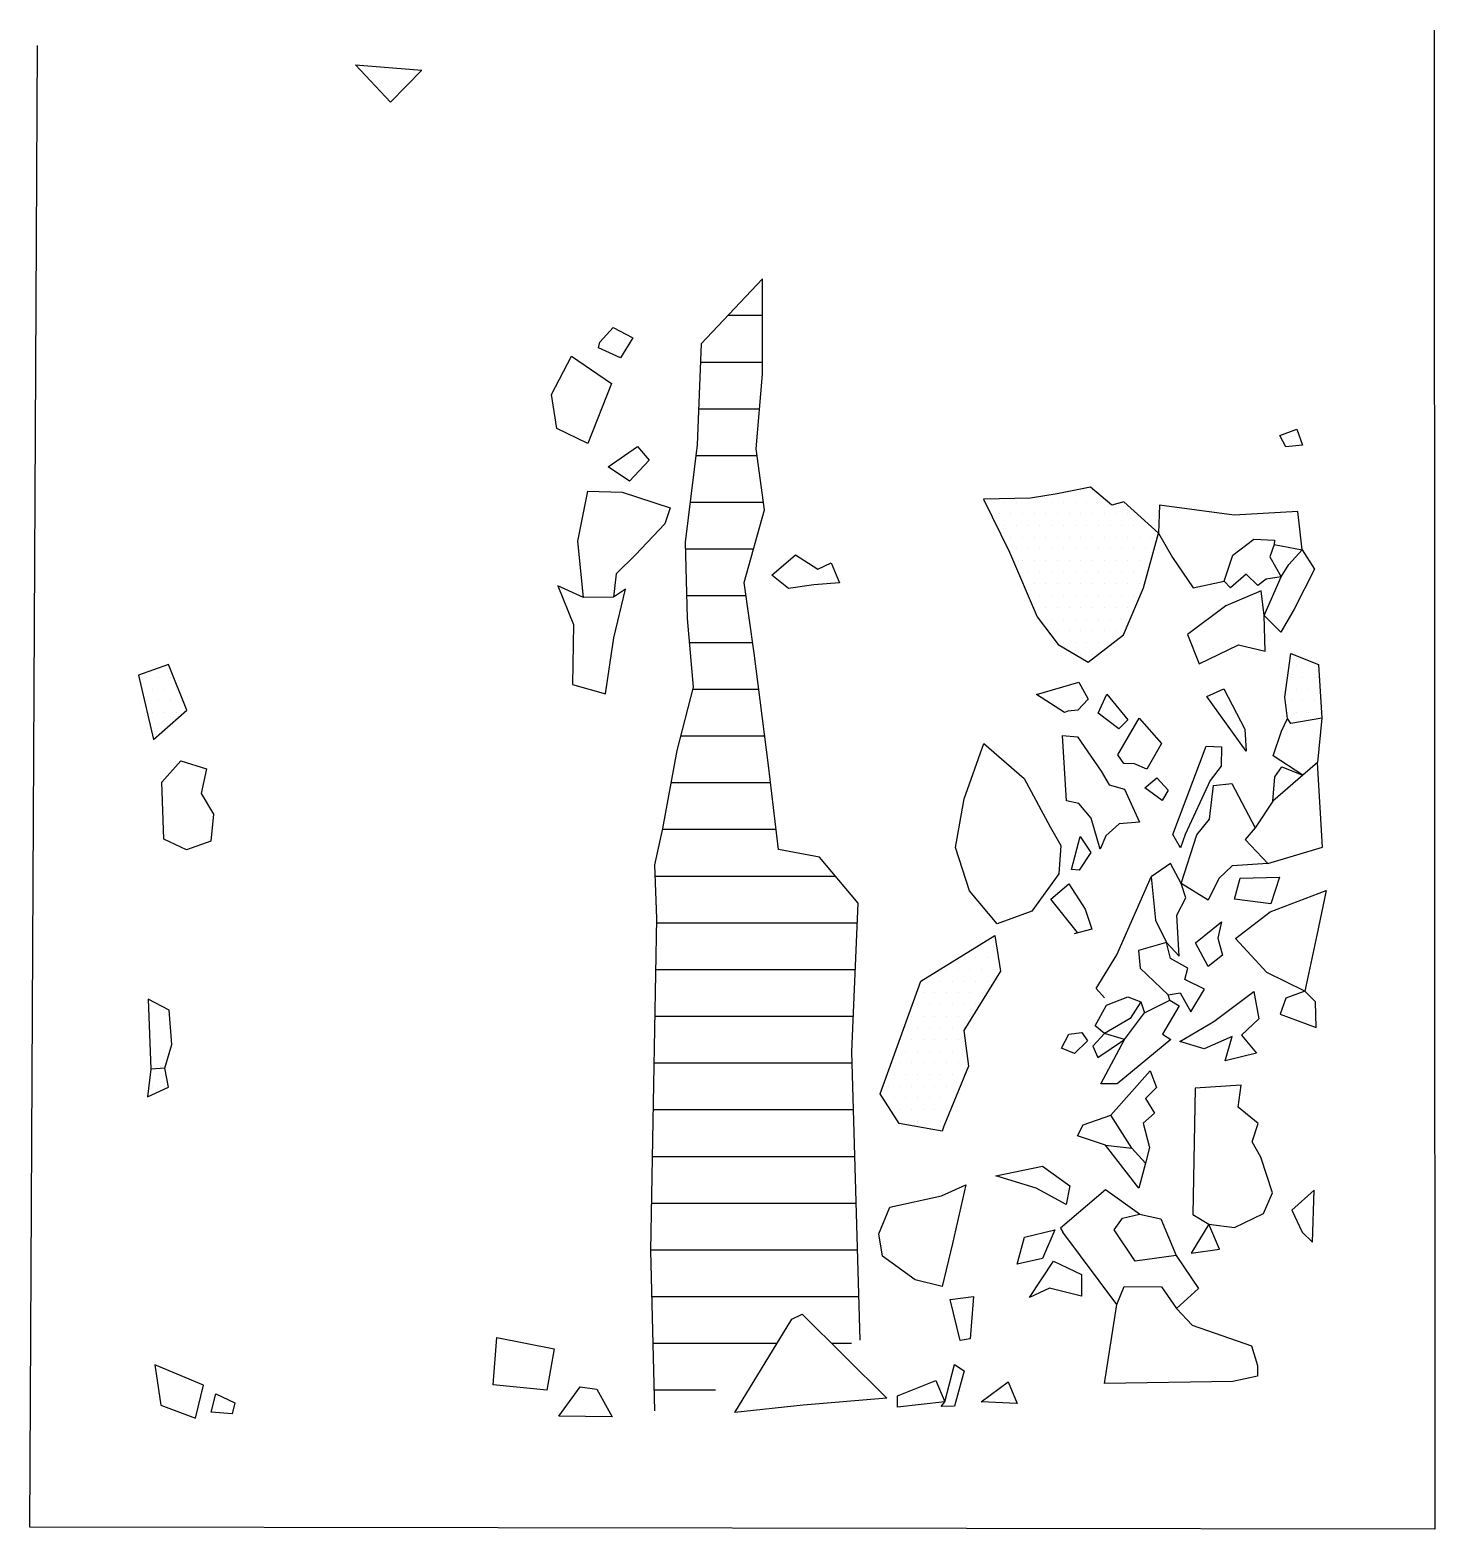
# Model space of a CAD drawing. Header units: metres. Extents: x 1.99 to 3.5, y -23 to -21.39.
import ezdxf

# ---------------------------------------------------------------- set-up
doc = ezdxf.new("R2010")
doc.units = ezdxf.units.M
doc.header["$LTSCALE"] = 25
doc.header["$MEASUREMENT"] = 0
doc.linetypes.add('STRICHPUNKTX2', pattern=[2, 1, -0.5, 0, -0.5])
doc.layers.get('0').update_dxf_attribs({"linetype": 'CONTINUOUS'})
for name, color, linetype in [('BEFUND', 1, 'CONTINUOUS'), ('BEFUNDSCHRAFF', 1, 'CONTINUOUS'), ('GRABUNGSGRENZE', 3, 'STRICHPUNKTX2'), ('STEINE', 4, 'CONTINUOUS'), ('STEINESCHRAFF', 4, 'CONTINUOUS')]:
    doc.layers.add(name, color=color, linetype=linetype)

# ---------------------------------------------------------------- blocks, each defined once
blk = doc.blocks.new('*X1')
at = {"color": 0}
for p, q in [((335, -2182.5), (335, -2182.5)), ((334.375, -2183.75), (334.375, -2183.75)), ((311.875, -2188.75), (311.875, -2188.75)), ((313.125, -2188.75), (313.125, -2188.75)), ((302.5, -2190), (302.5, -2190)), ((303.75, -2190), (303.75, -2190)), ((305, -2190), (305, -2190)), ((306.25, -2190), (306.25, -2190)), ((307.5, -2190), (307.5, -2190)), ((308.75, -2190), (308.75, -2190)), ((310, -2190), (310, -2190)), ((311.25, -2190), (311.25, -2190)), ((312.5, -2190), (312.5, -2190)), ((313.75, -2190), (313.75, -2190)), ((303.125, -2191.25), (303.125, -2191.25)), ((303.75, -2192.5), (303.75, -2192.5)), ((304.375, -2191.25), (304.375, -2191.25)), ((305, -2192.5), (305, -2192.5)), ((305.625, -2191.25), (305.625, -2191.25)), ((306.25, -2192.5), (306.25, -2192.5)), ((306.875, -2191.25), (306.875, -2191.25)), ((307.5, -2192.5), (307.5, -2192.5)), ((308.125, -2191.25), (308.125, -2191.25)), ((308.75, -2192.5), (308.75, -2192.5)), ((309.375, -2191.25), (309.375, -2191.25)), ((310, -2192.5), (310, -2192.5)), ((310.625, -2191.25), (310.625, -2191.25)), ((311.25, -2192.5), (311.25, -2192.5)), ((311.875, -2191.25), (311.875, -2191.25)), ((312.5, -2192.5), (312.5, -2192.5)), ((313.125, -2191.25), (313.125, -2191.25)), ((313.75, -2192.5), (313.75, -2192.5)), ((314.375, -2191.25), (314.375, -2191.25)), ((315, -2192.5), (315, -2192.5)), ((315.625, -2191.25), (315.625, -2191.25)), ((316.25, -2192.5), (316.25, -2192.5)), ((316.875, -2191.25), (316.875, -2191.25)), ((317.5, -2192.5), (317.5, -2192.5)), ((318.75, -2192.5), (318.75, -2192.5)), ((304.375, -2193.75), (304.375, -2193.75)), ((305.625, -2193.75), (305.625, -2193.75)), ((306.875, -2193.75), (306.875, -2193.75)), ((308.125, -2193.75), (308.125, -2193.75)), ((309.375, -2193.75), (309.375, -2193.75)), ((310.625, -2193.75), (310.625, -2193.75)), ((311.875, -2193.75), (311.875, -2193.75)), ((313.125, -2193.75), (313.125, -2193.75)), ((314.375, -2193.75), (314.375, -2193.75)), ((315.625, -2193.75), (315.625, -2193.75)), ((316.875, -2193.75), (316.875, -2193.75)), ((318.125, -2193.75), (318.125, -2193.75)), ((319.375, -2193.75), (319.375, -2193.75)), ((305, -2195), (305, -2195)), ((306.25, -2195), (306.25, -2195)), ((307.5, -2195), (307.5, -2195)), ((308.75, -2195), (308.75, -2195)), ((310, -2195), (310, -2195)), ((311.25, -2195), (311.25, -2195)), ((312.5, -2195), (312.5, -2195)), ((313.75, -2195), (313.75, -2195)), ((315, -2195), (315, -2195)), ((316.25, -2195), (316.25, -2195)), ((317.5, -2195), (317.5, -2195)), ((318.75, -2195), (318.75, -2195)), ((305.625, -2196.25), (305.625, -2196.25)), ((306.25, -2197.5), (306.25, -2197.5)), ((306.875, -2196.25), (306.875, -2196.25)), ((307.5, -2197.5), (307.5, -2197.5)), ((308.125, -2196.25), (308.125, -2196.25)), ((308.75, -2197.5), (308.75, -2197.5)), ((309.375, -2196.25), (309.375, -2196.25)), ((310, -2197.5), (310, -2197.5)), ((310.625, -2196.25), (310.625, -2196.25)), ((311.25, -2197.5), (311.25, -2197.5)), ((311.875, -2196.25), (311.875, -2196.25)), ((312.5, -2197.5), (312.5, -2197.5)), ((313.125, -2196.25), (313.125, -2196.25)), ((313.75, -2197.5), (313.75, -2197.5)), ((314.375, -2196.25), (314.375, -2196.25)), ((315, -2197.5), (315, -2197.5)), ((315.625, -2196.25), (315.625, -2196.25)), ((316.25, -2197.5), (316.25, -2197.5)), ((316.875, -2196.25), (316.875, -2196.25)), ((317.5, -2197.5), (317.5, -2197.5)), ((318.125, -2196.25), (318.125, -2196.25)), ((318.75, -2197.5), (318.75, -2197.5)), ((319.375, -2196.25), (319.375, -2196.25)), ((306.875, -2198.75), (306.875, -2198.75)), ((308.125, -2198.75), (308.125, -2198.75)), ((309.375, -2198.75), (309.375, -2198.75)), ((310.625, -2198.75), (310.625, -2198.75)), ((311.875, -2198.75), (311.875, -2198.75)), ((313.125, -2198.75), (313.125, -2198.75)), ((314.375, -2198.75), (314.375, -2198.75)), ((315.625, -2198.75), (315.625, -2198.75)), ((316.875, -2198.75), (316.875, -2198.75)), ((318.125, -2198.75), (318.125, -2198.75)), ((306.25, -2200), (306.25, -2200)), ((307.5, -2200), (307.5, -2200)), ((308.75, -2200), (308.75, -2200)), ((310, -2200), (310, -2200)), ((311.25, -2200), (311.25, -2200)), ((312.5, -2200), (312.5, -2200)), ((313.75, -2200), (313.75, -2200)), ((315, -2200), (315, -2200)), ((316.25, -2200), (316.25, -2200)), ((317.5, -2200), (317.5, -2200)), ((306.875, -2201.25), (306.875, -2201.25)), ((308.125, -2201.25), (308.125, -2201.25)), ((309.375, -2201.25), (309.375, -2201.25)), ((310.625, -2201.25), (310.625, -2201.25)), ((311.875, -2201.25), (311.875, -2201.25)), ((313.125, -2201.25), (313.125, -2201.25)), ((314.375, -2201.25), (314.375, -2201.25)), ((315.625, -2201.25), (315.625, -2201.25)), ((316.875, -2201.25), (316.875, -2201.25)), ((307.5, -2202.5), (307.5, -2202.5)), ((308.75, -2202.5), (308.75, -2202.5)), ((309.375, -2203.75), (309.375, -2203.75)), ((310, -2202.5), (310, -2202.5)), ((310.625, -2203.75), (310.625, -2203.75)), ((311.25, -2202.5), (311.25, -2202.5)), ((311.875, -2203.75), (311.875, -2203.75)), ((312.5, -2202.5), (312.5, -2202.5)), ((313.125, -2203.75), (313.125, -2203.75)), ((313.75, -2202.5), (313.75, -2202.5)), ((314.375, -2203.75), (314.375, -2203.75)), ((315, -2202.5), (315, -2202.5)), ((315.625, -2203.75), (315.625, -2203.75)), ((316.25, -2202.5), (316.25, -2202.5)), ((310, -2205), (310, -2205)), ((311.25, -2205), (311.25, -2205)), ((312.5, -2205), (312.5, -2205)), ((313.75, -2205), (313.75, -2205)), ((315, -2205), (315, -2205)), ((311.875, -2206.25), (311.875, -2206.25)), ((313.125, -2206.25), (313.125, -2206.25)), ((334.375, -2206.25), (334.375, -2206.25)), ((211.875, -2208.75), (211.875, -2208.75)), ((213.125, -2208.75), (213.125, -2208.75)), ((214.375, -2208.75), (214.375, -2208.75)), ((334.375, -2208.75), (334.375, -2208.75)), ((335, -2207.5), (335, -2207.5)), ((335.625, -2208.75), (335.625, -2208.75)), ((336.25, -2207.5), (336.25, -2207.5)), ((336.875, -2208.75), (336.875, -2208.75)), ((212.5, -2210), (212.5, -2210)), ((213.75, -2210), (213.75, -2210)), ((215, -2210), (215, -2210)), ((335, -2210), (335, -2210)), ((336.25, -2210), (336.25, -2210)), ((211.875, -2211.25), (211.875, -2211.25)), ((213.125, -2211.25), (213.125, -2211.25)), ((214.375, -2211.25), (214.375, -2211.25)), ((215.625, -2211.25), (215.625, -2211.25)), ((334.375, -2211.25), (334.375, -2211.25)), ((335.625, -2211.25), (335.625, -2211.25)), ((336.875, -2211.25), (336.875, -2211.25)), ((212.5, -2212.5), (212.5, -2212.5)), ((213.75, -2212.5), (213.75, -2212.5)), ((215, -2212.5), (215, -2212.5)), ((335, -2212.5), (335, -2212.5)), ((336.25, -2212.5), (336.25, -2212.5)), ((337.5, -2212.5), (337.5, -2212.5)), ((213.125, -2213.75), (213.125, -2213.75)), ((214.375, -2213.75), (214.375, -2213.75)), ((301.25, -2237.5), (301.25, -2237.5)), ((302.5, -2237.5), (302.5, -2237.5)), ((299.375, -2238.75), (299.375, -2238.75)), ((300.625, -2238.75), (300.625, -2238.75)), ((301.875, -2238.75), (301.875, -2238.75)), ((297.5, -2240), (297.5, -2240)), ((298.75, -2240), (298.75, -2240)), ((300, -2240), (300, -2240)), ((301.25, -2240), (301.25, -2240)), ((302.5, -2240), (302.5, -2240)), ((295, -2242.5), (295, -2242.5)), ((295.625, -2241.25), (295.625, -2241.25)), ((296.25, -2242.5), (296.25, -2242.5)), ((296.875, -2241.25), (296.875, -2241.25)), ((297.5, -2242.5), (297.5, -2242.5)), ((298.125, -2241.25), (298.125, -2241.25)), ((298.75, -2242.5), (298.75, -2242.5)), ((299.375, -2241.25), (299.375, -2241.25)), ((300, -2242.5), (300, -2242.5)), ((300.625, -2241.25), (300.625, -2241.25)), ((301.25, -2242.5), (301.25, -2242.5)), ((301.875, -2241.25), (301.875, -2241.25)), ((294.375, -2243.75), (294.375, -2243.75)), ((295.625, -2243.75), (295.625, -2243.75)), ((296.875, -2243.75), (296.875, -2243.75)), ((298.125, -2243.75), (298.125, -2243.75)), ((299.375, -2243.75), (299.375, -2243.75)), ((300.625, -2243.75), (300.625, -2243.75)), ((293.75, -2245), (293.75, -2245)), ((295, -2245), (295, -2245)), ((296.25, -2245), (296.25, -2245)), ((297.5, -2245), (297.5, -2245)), ((298.75, -2245), (298.75, -2245)), ((300, -2245), (300, -2245)), ((293.125, -2246.25), (293.125, -2246.25)), ((294.375, -2246.25), (294.375, -2246.25)), ((295.625, -2246.25), (295.625, -2246.25)), ((296.875, -2246.25), (296.875, -2246.25)), ((298.125, -2246.25), (298.125, -2246.25)), ((299.375, -2246.25), (299.375, -2246.25)), ((292.5, -2247.5), (292.5, -2247.5)), ((293.125, -2248.75), (293.125, -2248.75)), ((293.75, -2247.5), (293.75, -2247.5)), ((294.375, -2248.75), (294.375, -2248.75)), ((295, -2247.5), (295, -2247.5)), ((295.625, -2248.75), (295.625, -2248.75)), ((296.25, -2247.5), (296.25, -2247.5)), ((296.875, -2248.75), (296.875, -2248.75)), ((297.5, -2247.5), (297.5, -2247.5)), ((298.125, -2248.75), (298.125, -2248.75)), ((298.75, -2247.5), (298.75, -2247.5)), ((299.375, -2248.75), (299.375, -2248.75)), ((292.5, -2250), (292.5, -2250)), ((293.75, -2250), (293.75, -2250)), ((295, -2250), (295, -2250)), ((296.25, -2250), (296.25, -2250)), ((297.5, -2250), (297.5, -2250)), ((298.75, -2250), (298.75, -2250)), ((213.125, -2251.25), (213.125, -2251.25)), ((291.875, -2251.25), (291.875, -2251.25)), ((293.125, -2251.25), (293.125, -2251.25)), ((294.375, -2251.25), (294.375, -2251.25)), ((295.625, -2251.25), (295.625, -2251.25)), ((296.875, -2251.25), (296.875, -2251.25)), ((298.125, -2251.25), (298.125, -2251.25)), ((299.375, -2251.25), (299.375, -2251.25)), ((212.5, -2252.5), (212.5, -2252.5)), ((213.75, -2252.5), (213.75, -2252.5)), ((291.25, -2252.5), (291.25, -2252.5)), ((291.875, -2253.75), (291.875, -2253.75)), ((292.5, -2252.5), (292.5, -2252.5)), ((293.125, -2253.75), (293.125, -2253.75)), ((293.75, -2252.5), (293.75, -2252.5)), ((294.375, -2253.75), (294.375, -2253.75)), ((295, -2252.5), (295, -2252.5)), ((295.625, -2253.75), (295.625, -2253.75)), ((296.25, -2252.5), (296.25, -2252.5)), ((296.875, -2253.75), (296.875, -2253.75)), ((297.5, -2252.5), (297.5, -2252.5)), ((298.125, -2253.75), (298.125, -2253.75)), ((298.75, -2252.5), (298.75, -2252.5)), ((292.5, -2255), (292.5, -2255)), ((293.75, -2255), (293.75, -2255)), ((295, -2255), (295, -2255)), ((296.25, -2255), (296.25, -2255)), ((297.5, -2255), (297.5, -2255)), ((293.125, -2256.25), (293.125, -2256.25)), ((294.375, -2256.25), (294.375, -2256.25)), ((295.625, -2256.25), (295.625, -2256.25)), ((296.875, -2256.25), (296.875, -2256.25)), ((219.375, -2286.25), (219.375, -2286.25)), ((220.625, -2286.25), (220.625, -2286.25))]:
    blk.add_line(p, q, dxfattribs=at)
blk = doc.blocks.new('*X2')
at = {"color": 0}
for p, q in [((274.11, -2170), (277.78, -2170)), ((271.16, -2175), (277.78, -2175)), ((270.96, -2180), (277.48, -2180)), ((270.66, -2185), (277.22, -2185)), ((270.04, -2190), (277.89, -2190)), ((269.52, -2195), (276.82, -2195)), ((269.65, -2200), (276.02, -2200)), ((269.94, -2205), (276.74, -2205)), ((270.32, -2210), (277.4, -2210)), ((269.03, -2215), (278.03, -2215)), ((268, -2220), (278.65, -2220)), ((267.09, -2225), (279.26, -2225)), ((266.27, -2230), (285.58, -2230)), ((266.44, -2235), (287.94, -2235)), ((266.35, -2240), (287.73, -2240)), ((266.25, -2245), (287.53, -2245)), ((266.16, -2250), (287.4, -2250)), ((266.07, -2255), (287.55, -2255)), ((265.98, -2260), (287.69, -2260)), ((265.89, -2265), (287.83, -2265)), ((265.79, -2270), (287.97, -2270)), ((265.92, -2275), (288.11, -2275)), ((266.05, -2280), (279.35, -2280)), ((285.19, -2280), (287.31, -2280)), ((266.17, -2285), (272.75, -2285))]:
    blk.add_line(p, q, dxfattribs=at)

msp = doc.modelspace()

# ---------------------------------------------------------------- linework, layer by layer
at = {"layer": 'BEFUND'}
msp.add_lwpolyline([(2.8824, -22.7968), (2.8737, -22.4883), (2.8802, -22.329), (2.8388, -22.28), (2.7952, -22.2718), (2.7843, -22.1819), (2.7691, -22.0614), (2.7582, -21.9858), (2.78, -21.9082), (2.7713, -21.8428), (2.7778, -21.7631), (2.7778, -21.661), (2.7124, -21.7304), (2.7081, -21.8387), (2.695, -21.9429), (2.6972, -22.0246), (2.7037, -22.0981), (2.6863, -22.1656), (2.671, -22.2493), (2.6623, -22.2881), (2.6645, -22.3453), (2.6579, -22.7008), (2.6623, -22.8724)], dxfattribs=at)
at = {"layer": 'GRABUNGSGRENZE', "flags": 128}
msp.add_lwpolyline([(3.4969, -21.3947), (3.4979, -22.9988), (1.9936, -22.9967), (2.0018, -21.4114)], dxfattribs=at)
at = {"layer": 'STEINE'}
for points in [[(2.4133, -21.4376), (2.3797, -21.4718), (2.342, -21.4321), (2.4133, -21.4376)], [(2.6039, -21.7288), (2.6182, -21.713), (2.6391, -21.7242), (2.6258, -21.7456), (2.6024, -21.7349), (2.6039, -21.7288)], [(2.5576, -21.821), (2.552, -21.7848), (2.5734, -21.7436), (2.6162, -21.7731), (2.5908, -21.8373), (2.5576, -21.821)], [(2.6127, -21.8622), (2.6442, -21.8403), (2.6565, -21.8551), (2.6356, -21.8775), (2.6127, -21.8622)], [(2.5863, -22.0018), (2.5801, -21.9417), (2.5908, -21.8882), (2.6275, -21.8892), (2.6789, -21.906), (2.6733, -21.9233), (2.6418, -21.9564), (2.6214, -21.9768), (2.6184, -22.0017)], [(3.0145, -21.8966), (3.0425, -21.9536), (3.0721, -22.0228), (3.0945, -22.0524), (3.1266, -22.0712), (3.1643, -22.0421), (3.1857, -21.9917), (3.2019, -21.9331), (3.1647, -21.8995), (3.152, -21.9031), (3.1291, -21.8838), (3.0934, -21.8909), (3.0649, -21.8955), (3.0145, -21.8966)], [(3.3257, -21.9453), (3.3557, -21.9509), (3.3511, -21.9101), (3.2829, -21.9137), (3.2029, -21.9031), (3.2019, -21.9331), (3.2167, -21.9591), (3.2391, -21.9917), (3.2722, -21.9845)], [(3.2722, -21.9845), (3.2814, -21.9565), (3.3038, -21.9397), (3.3262, -21.9407), (3.3257, -21.9453), (3.3211, -21.9585), (3.3333, -21.9799), (3.317, -21.9825), (3.3084, -21.9891), (3.2956, -21.9769), (3.2788, -21.9916), (3.2722, -21.9845)], [(2.8058, -21.9925), (2.7879, -21.9782), (2.8134, -21.9563), (2.8373, -21.9716), (2.8516, -21.9649), (2.8602, -21.9863), (2.8327, -21.9884), (2.8058, -21.9925)], [(3.315, -22.0212), (3.3333, -21.9799), (3.3415, -21.9667), (3.3557, -21.9509), (3.369, -21.9717), (3.3471, -22.0145), (3.3329, -22.039), (3.315, -22.0212)], [(2.5863, -22.0018), (2.5588, -21.9896), (2.5756, -22.0308), (2.5746, -22.095), (2.6098, -22.1051), (2.6189, -22.045), (2.6311, -21.9931), (2.6184, -22.0017), (2.5863, -22.0018)], [(3.3161, -22.0594), (3.315, -22.0212), (3.3119, -21.9947), (3.2738, -22.011), (3.233, -22.0416), (3.2453, -22.0731), (3.2875, -22.0527), (3.3161, -22.0594)], [(3.3767, -22.1311), (3.3436, -22.1367), (3.34, -22.1316), (3.337, -22.1087), (3.3436, -22.0619), (3.3731, -22.0736), (3.3767, -22.1311), (3.3722, -22.1785)], [(2.126, -22.1538), (2.1616, -22.1227), (2.1418, -22.0738), (2.1097, -22.0851), (2.126, -22.1538)], [(3.1012, -22.1252), (3.0711, -22.1058), (3.1165, -22.0926), (3.1267, -22.1109), (3.1155, -22.1226), (3.1048, -22.1237), (3.1048, -22.1237), (3.1012, -22.1252)], [(3.2958, -22.1663), (3.2535, -22.1078), (3.2718, -22.0996), (3.2942, -22.1429), (3.2958, -22.1663)], [(3.1374, -22.1257), (3.1465, -22.1053), (3.1689, -22.1328), (3.1593, -22.1425), (3.1374, -22.1257)], [(3.1583, -22.1705), (3.1812, -22.1312), (3.2051, -22.1582), (3.1893, -22.1857), (3.1761, -22.1801), (3.1649, -22.1796), (3.1583, -22.1705)], [(3.3564, -22.1922), (3.3248, -22.1714), (3.3334, -22.1449), (3.34, -22.1316)], [(3.1395, -22.2713), (3.1298, -22.2382), (3.1165, -22.2224), (3.1033, -22.2194), (3.0992, -22.1496), (3.115, -22.1511), (3.1405, -22.1878), (3.1491, -22.2026), (3.1654, -22.2071), (3.1817, -22.2423), (3.1598, -22.2443), (3.1456, -22.257), (3.1395, -22.2713)], [(3.029, -22.3513), (2.9995, -22.3157), (2.9847, -22.2694), (2.9938, -22.2174), (3.0147, -22.1583), (3.058, -22.1955), (3.086, -22.2474), (3.0972, -22.2673), (3.0952, -22.2978), (3.0662, -22.3376), (3.029, -22.3513)], [(3.2174, -22.2555), (3.253, -22.1612), (3.2693, -22.1617), (3.2688, -22.1826), (3.2571, -22.1979), (3.2306, -22.2555), (3.2256, -22.2697), (3.2174, -22.2555)], [(2.1368, -22.2607), (2.1347, -22.1996), (2.1551, -22.1767), (2.1826, -22.1853), (2.177, -22.2118), (2.1902, -22.2337), (2.1872, -22.2627), (2.1612, -22.2719), (2.1368, -22.2607)], [(3.3188, -22.2865), (3.3773, -22.2691), (3.3722, -22.1785), (3.3564, -22.1922), (3.3243, -22.2198), (3.3055, -22.2483)], [(3.3243, -22.2198), (3.3263, -22.1938), (3.334, -22.1831), (3.3564, -22.1922)], [(3.2057, -22.2193), (3.1873, -22.2056), (3.2, -22.1949), (3.2123, -22.2081), (3.2057, -22.2193)], [(3.3188, -22.2865), (3.2806, -22.289), (3.2663, -22.3028), (3.2551, -22.3257), (3.2261, -22.3079), (3.2429, -22.256), (3.2566, -22.2392), (3.2606, -22.203), (3.2805, -22.2009), (3.3055, -22.2483), (3.2948, -22.261), (3.3188, -22.2865)], [(3.1089, -22.2932), (3.1181, -22.2576), (3.1293, -22.2749), (3.1171, -22.2937), (3.1089, -22.2932)], [(3.194, -22.3008), (3.1986, -22.3471), (3.2103, -22.3711), (3.2241, -22.3858), (3.2215, -22.342), (3.2312, -22.3232), (3.2261, -22.3079), (3.2149, -22.2865), (3.194, -22.3008)], [(3.1151, -22.3604), (3.0866, -22.3248), (3.1059, -22.3085), (3.1232, -22.3355), (3.1304, -22.3569), (3.1115, -22.362)], [(3.1442, -22.4302), (3.135, -22.4205), (3.1574, -22.3844), (3.194, -22.3008)], [(3.3315, -22.3012), (3.3223, -22.3298), (3.2831, -22.3247), (3.2892, -22.3023), (3.3315, -22.3012)], [(3.3586, -22.4234), (3.3178, -22.4031), (3.2842, -22.367), (3.3213, -22.3384), (3.3814, -22.3155), (3.3713, -22.3633), (3.3586, -22.4234)], [(3.2552, -22.397), (3.2414, -22.3716), (3.2694, -22.3491), (3.2653, -22.3665), (3.2704, -22.3848), (3.2552, -22.397)], [(2.9701, -22.5729), (2.9243, -22.5648), (2.9039, -22.5332), (2.9476, -22.4125), (3.0265, -22.3636), (3.0326, -22.4017), (2.9935, -22.4654), (2.9986, -22.5036), (2.9721, -22.5678), (2.9701, -22.5729)], [(3.2103, -22.3711), (3.1803, -22.3798), (3.1823, -22.3986), (3.2124, -22.4271), (3.2251, -22.425), (3.2364, -22.4454), (3.2511, -22.421), (3.2302, -22.4108), (3.2333, -22.3986), (3.2149, -22.3884), (3.2103, -22.3711)], [(3.2247, -22.477), (3.2613, -22.4556), (3.3041, -22.4235), (3.3092, -22.453), (3.2909, -22.4703), (3.3067, -22.4897), (3.2731, -22.4978), (3.2807, -22.4719), (3.2506, -22.4851), (3.2247, -22.477)], [(3.3382, -22.4306), (3.3321, -22.4479), (3.3708, -22.4621), (3.3698, -22.4346), (3.3586, -22.4234), (3.3382, -22.4306)], [(2.138, -22.5057), (2.1456, -22.4802), (2.1425, -22.4436), (2.1201, -22.4319), (2.1232, -22.5067)], [(3.1442, -22.4684), (3.134, -22.4602), (3.1462, -22.4383), (3.1691, -22.4292), (3.1829, -22.4347), (3.1717, -22.4526), (3.1442, -22.4684)], [(3.1402, -22.5224), (3.1656, -22.475), (3.187, -22.4465), (3.2139, -22.4327), (3.2241, -22.4388), (3.2063, -22.4694), (3.215, -22.475), (3.1575, -22.5224), (3.1402, -22.5224)], [(3.1829, -22.4347), (3.187, -22.4465)], [(3.2139, -22.4327), (3.2124, -22.4271)], [(3.0979, -22.4842), (3.106, -22.4694), (3.1198, -22.4674), (3.1259, -22.4765), (3.1121, -22.4898), (3.0979, -22.4842)], [(3.1442, -22.4684), (3.1315, -22.4821), (3.1371, -22.4944), (3.1656, -22.475), (3.1656, -22.475), (3.1442, -22.4684)], [(2.1196, -22.5363), (2.142, -22.5261), (2.138, -22.5057), (2.1232, -22.5067), (2.1196, -22.5363)], [(3.1733, -22.5911), (3.1509, -22.556), (3.1931, -22.5086), (3.1997, -22.5264), (3.188, -22.5381), (3.1977, -22.5539), (3.1855, -22.5646), (3.1921, -22.5906), (3.1881, -22.6074)], [(3.241, -22.5269), (3.2385, -22.6623), (3.2559, -22.6725), (3.2834, -22.6761), (3.3144, -22.6613), (3.3241, -22.6389), (3.3113, -22.6007), (3.3021, -22.5844), (3.3087, -22.565), (3.2873, -22.5472), (3.2904, -22.5238), (3.241, -22.5269)], [(3.1453, -22.5881), (3.1152, -22.5779), (3.1213, -22.5662), (3.1509, -22.556)], [(3.181, -22.6339), (3.1453, -22.5881), (3.1733, -22.5911), (3.1881, -22.6074), (3.181, -22.6339)], [(3.1031, -22.6517), (3.071, -22.6339), (3.0277, -22.6207), (3.0776, -22.6105), (3.1071, -22.6314), (3.1031, -22.6517)], [(2.9702, -22.7394), (2.9412, -22.7323), (2.9065, -22.7069), (2.9024, -22.6829), (2.9141, -22.6544), (2.9696, -22.6421), (2.9956, -22.6304), (2.9814, -22.6931), (2.9702, -22.7394)], [(3.1815, -22.6619), (3.1453, -22.6359), (3.097, -22.6767), (3.0995, -22.6813)], [(3.3684, -22.6363), (3.3445, -22.6577), (3.3557, -22.6811), (3.3669, -22.6918), (3.3684, -22.6363)], [(3.2207, -22.7062), (3.1769, -22.7123), (3.1545, -22.6787), (3.1632, -22.666), (3.1815, -22.6619), (3.2044, -22.667), (3.2207, -22.7062)], [(3.0507, -22.7154), (3.0583, -22.6864), (3.0909, -22.6787), (3.0776, -22.7093), (3.0507, -22.7154)], [(3.1571, -22.7586), (3.0995, -22.6813)], [(3.2559, -22.6725), (3.237, -22.7036), (3.2671, -22.6995), (3.2559, -22.6725)], [(3.0639, -22.7511), (3.0894, -22.7123), (3.1194, -22.7266), (3.1194, -22.7495), (3.0853, -22.7409), (3.0639, -22.7511)], [(3.2207, -22.7062), (3.2447, -22.7413), (3.2213, -22.7627)], [(3.1439, -22.8432), (3.1571, -22.7586), (3.1652, -22.7393), (3.205, -22.7398), (3.2213, -22.7627), (3.2381, -22.7805), (3.3013, -22.8029), (3.3079, -22.8237), (3.3079, -22.8354), (3.2814, -22.8411), (3.1439, -22.8432)], [(2.9896, -22.7969), (2.9789, -22.7532), (3.0038, -22.7501), (3.0003, -22.7954), (2.9896, -22.7969)], [(2.7483, -22.874), (2.8093, -22.7741), (2.8205, -22.769), (2.9112, -22.8586), (2.8216, -22.8663), (2.7483, -22.874)], [(2.4895, -22.8446), (2.4936, -22.7937), (2.5547, -22.8059), (2.5471, -22.8502), (2.4895, -22.8446)], [(2.1708, -22.88), (2.1794, -22.8448), (2.1275, -22.823), (2.1336, -22.8662), (2.1708, -22.88)], [(2.9733, -22.8626), (2.9835, -22.8229), (2.9937, -22.8295), (2.9835, -22.8672), (2.9693, -22.8677), (2.9733, -22.8626)], [(2.9224, -22.8683), (2.9224, -22.8561), (2.9636, -22.8397), (2.9733, -22.8626), (2.9224, -22.8683)], [(3.012, -22.8626), (3.0411, -22.8412), (3.0507, -22.8646), (3.012, -22.8626)], [(2.1876, -22.8738), (2.1927, -22.854), (2.213, -22.8636), (2.21, -22.8754), (2.1876, -22.8738)], [(2.5598, -22.8782), (2.5827, -22.8466), (2.6006, -22.8491), (2.6169, -22.8787), (2.5598, -22.8782)]]:
    msp.add_lwpolyline(points, dxfattribs=at)
msp.add_lwpolyline([(3.3562, -21.8388), (3.3383, -21.8409), (3.3317, -21.8287), (3.35, -21.822)], close=True, dxfattribs=at)

# ---------------------------------------------------------------- block references
at = {"layer": 'BEFUNDSCHRAFF', "xscale": 0.01, "yscale": 0.01, "zscale": 0.01}
msp.add_blockref('*X2', (0, 0), dxfattribs=at)
at = {"layer": 'STEINESCHRAFF', "xscale": 0.01, "yscale": 0.01, "zscale": 0.01}
msp.add_blockref('*X1', (0, 0), dxfattribs=at)

doc.saveas('drawing.dxf')
